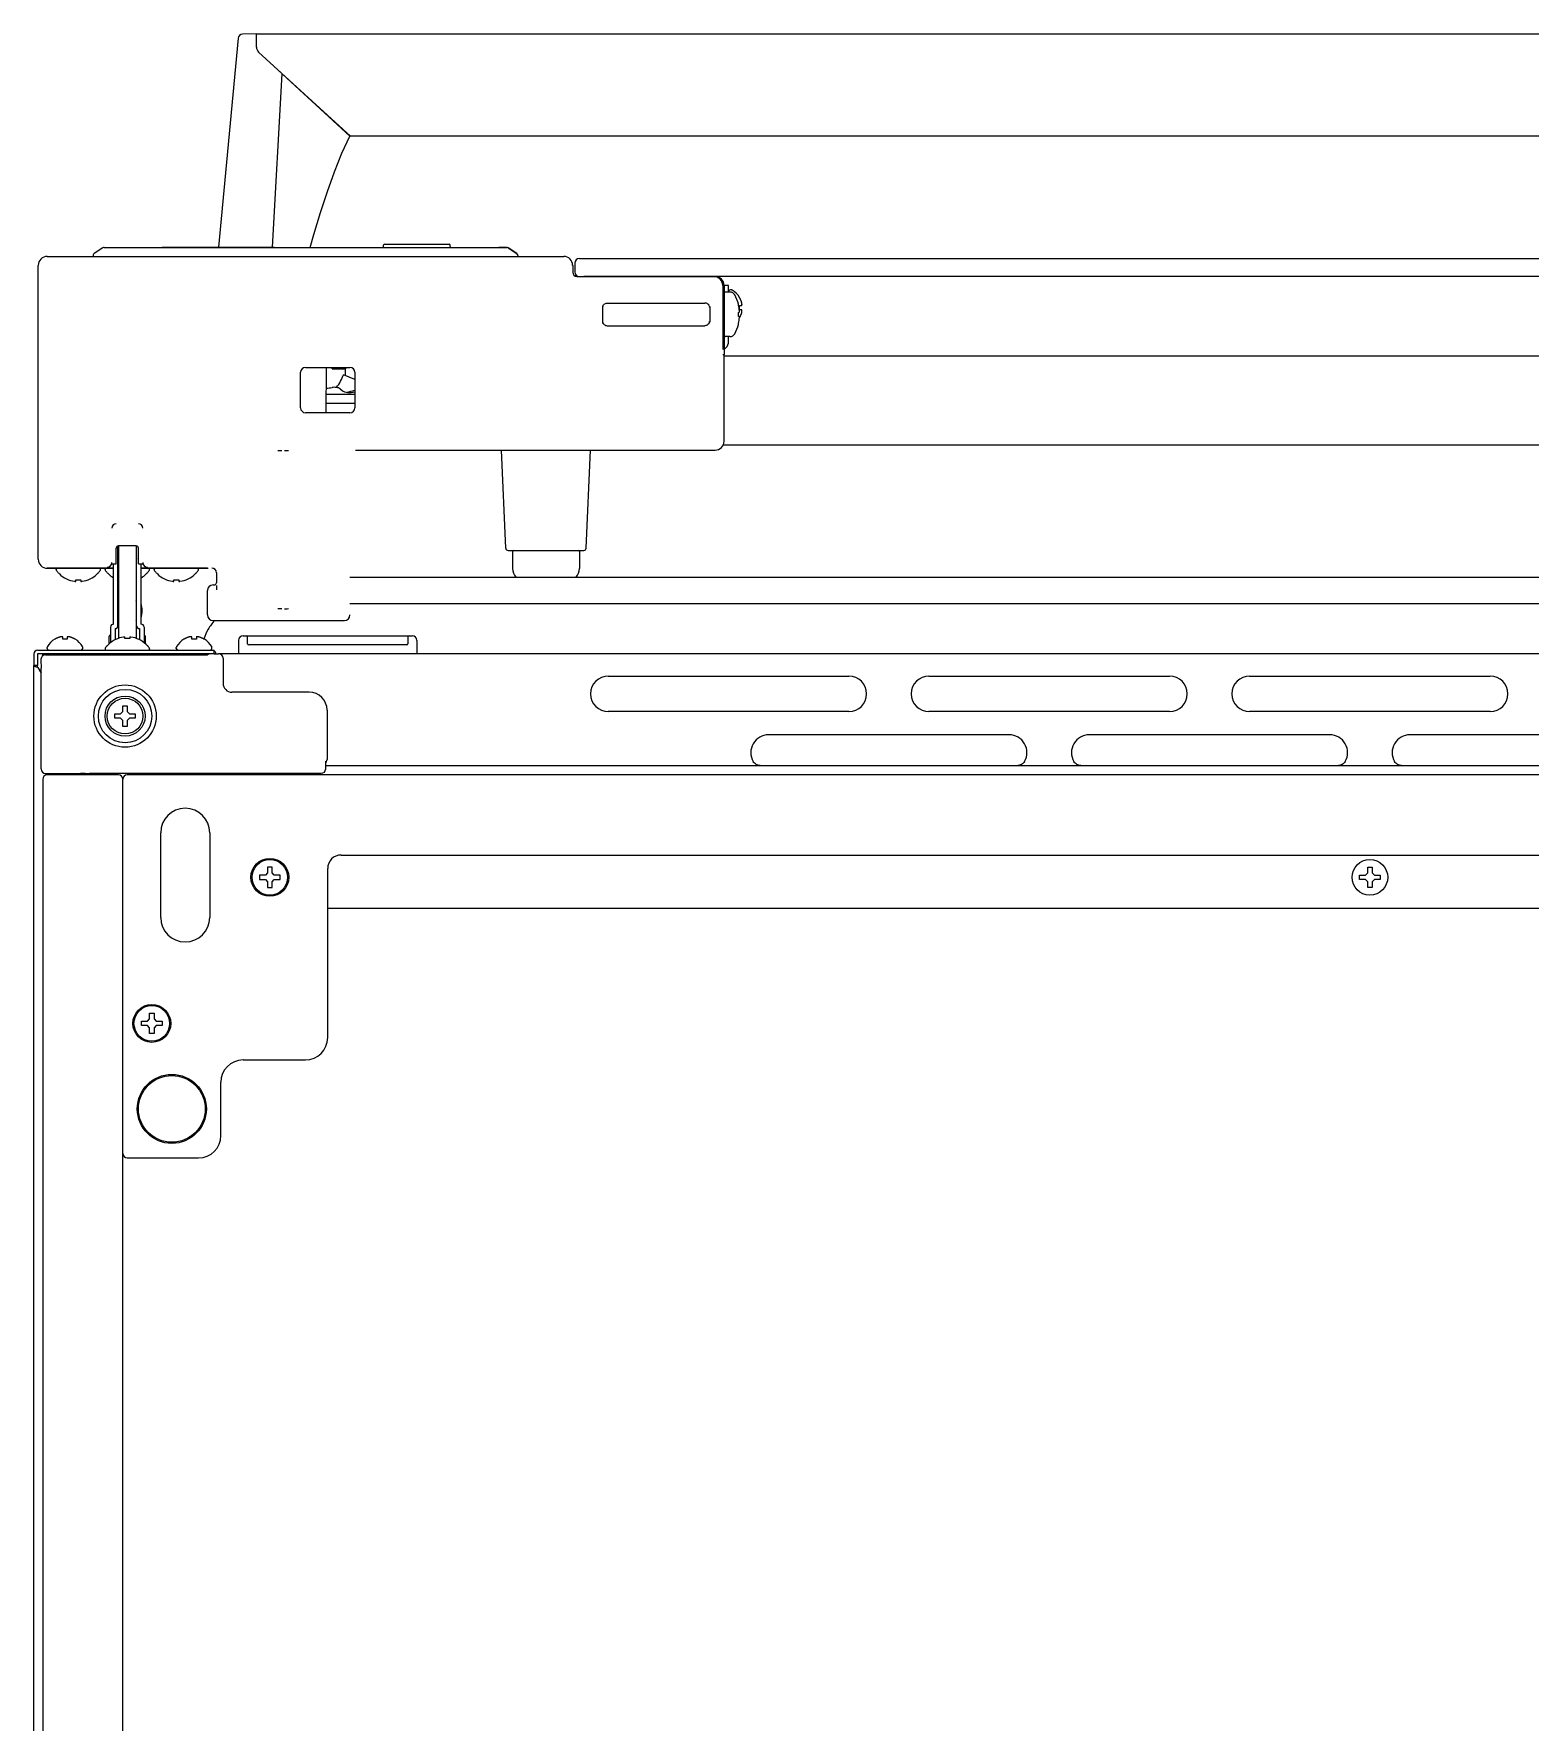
# Model space of a CAD drawing. Header units: millimetres. Extents: x -10733 to -5990, y 4258 to 7122.
# Drawn here: x -7986 to -7650, y 6742.9 to 7122 of the extents above; entities that cross this region are included whole.
import ezdxf

# ---------------------------------------------------------------- set-up
doc = ezdxf.new("R2010")
doc.units = ezdxf.units.MM
doc.header["$LTSCALE"] = 346.5
doc.layers.get('0').update_dxf_attribs({"linetype": 'CONTINUOUS'})

msp = doc.modelspace()

# ---------------------------------------------------------------- linework, layer by layer
at = {"color": 7, "linetype": 'Continuous'}
for p, q in [((-7940.14, 7120.98), (-7944.6, 7074.05)), ((-7936.04, 7122), (-7939.18, 7121.89)), ((-7936.04, 7118.98), (-7936.04, 7122)), ((-7936.04, 7122), (-7436.04, 7122)), ((-7914.96, 7099), (-7935.55, 7117.87)), ((-7932.43, 7074.05), (-7930.26, 7113)), ((-7915.04, 7099), (-7931.14, 7113.81)), ((-7457.13, 7099), (-7914.96, 7099)), ((-7957.08, 7074.05), (-7932.34, 7074.05)), ((-7907.54, 7074.25), (-7907.54, 7074.5)), ((-7907.29, 7074.75), (-7892.79, 7074.75)), ((-7892.54, 7074.25), (-7892.54, 7074.5)), ((-7983.04, 7072), (-7867.04, 7072)), ((-7972.71, 7072.24), (-7972.72, 7072)), ((-7972.68, 7072.39), (-7972.71, 7072.24)), ((-7972.48, 7072.64), (-7972.53, 7072.61)), ((-7970.53, 7073.92), (-7972.49, 7072.64)), ((-7970.53, 7073.92), (-7972.48, 7072.64)), ((-7970.25, 7074), (-7879.83, 7074)), ((-7970.08, 7074), (-7969.73, 7074)), ((-7880.16, 7074), (-7881.59, 7074)), ((-7880, 7074), (-7880.04, 7074)), ((-7877.6, 7072.64), (-7879.56, 7073.92)), ((-7879.56, 7073.92), (-7877.6, 7072.64)), ((-7877.53, 7072.59), (-7877.6, 7072.64)), ((-7877.37, 7072.24), (-7877.38, 7072.3)), ((-7877.37, 7072.24), (-7877.36, 7072)), ((-7864.54, 7070.51), (-7864.54, 7068.51)), ((-7863.54, 7071.51), (-7508.54, 7071.51)), ((-7985.04, 7004), (-7985.04, 7070)), ((-7865.04, 7070), (-7865.04, 7068.5)), ((-7865.04, 7070), (-7865.04, 7068.5)), ((-7865.04, 7070), (-7865.04, 7068.5)), ((-7864.09, 7067.5), (-7833.3, 7067.5)), ((-7509.54, 7067.51), (-7862.54, 7067.51)), ((-7833.3, 7067.5), (-7833.04, 7067.5)), ((-7833.3, 7067.5), (-7833.04, 7067.5)), ((-7831.3, 7065.5), (-7831.3, 7051.12)), ((-7831.04, 7065.5), (-7831.04, 7050)), ((-7831.04, 7065.5), (-7831.04, 7050)), ((-7830.04, 7065.5), (-7831.04, 7065.5)), ((-7829.75, 7064), (-7830.79, 7064)), ((-7830.04, 7064), (-7830.04, 7065.5)), ((-7829.44, 7064.5), (-7829.64, 7064.5)), ((-7827.6, 7062.8), (-7827.56, 7062.8)), ((-7858.29, 7057.24), (-7858.29, 7060.75)), ((-7857.29, 7061.54), (-7835.34, 7061.54)), ((-7834.26, 7060.75), (-7834.26, 7057.24)), ((-7827.85, 7061.3), (-7827.84, 7061.3)), ((-7827.6, 7061), (-7827.05, 7061)), ((-7827.05, 7060), (-7827.6, 7060)), ((-7827.6, 7059.57), (-7827.58, 7059.6)), ((-7858.24, 7056.91), (-7858.29, 7057.24)), ((-7857.29, 7056.45), (-7835.34, 7056.45)), ((-7827.84, 7056.7), (-7827.85, 7056.7)), ((-7827.56, 7058.2), (-7827.6, 7058.2)), ((-7831.04, 7051.08), (-7830.63, 7051.5)), ((-7829.75, 7054), (-7830.79, 7054)), ((-7830.04, 7052.91), (-7830.04, 7054)), ((-7831.29, 7050), (-7831.04, 7050)), ((-7541.04, 7049.6), (-7831.04, 7049.6)), ((-7831.04, 7030.5), (-7831.04, 7049.01)), ((-7926.13, 7038), (-7926.13, 7046)), ((-7925.04, 7047.09), (-7915.04, 7047.09)), ((-7920.39, 7047.09), (-7920.48, 7036.91)), ((-7919.04, 7046.79), (-7919.04, 7047.09)), ((-7919.04, 7046.79), (-7916.04, 7046.79)), ((-7913.95, 7044.38), (-7916.48, 7045.45)), ((-7916.04, 7047.09), (-7916.04, 7046.79)), ((-7916.04, 7045.27), (-7916.04, 7046.79)), ((-7913.95, 7046), (-7913.95, 7038)), ((-7913.95, 7041), (-7920.44, 7041)), ((-7917.25, 7042.27), (-7916.83, 7041.91)), ((-7915.04, 7036.91), (-7925.04, 7036.91)), ((-7913.95, 7039), (-7920.46, 7039)), ((-7540.8, 7029.6), (-7831.28, 7029.6)), ((-7913.79, 7028.5), (-7855.46, 7028.5)), ((-7913.79, 7028.5), (-7833.04, 7028.5)), ((-7880.06, 7006.48), (-7881.02, 7028.5)), ((-7862.02, 7006.48), (-7861.06, 7028.5)), ((-7967.54, 7003), (-7967.54, 7006.5)), ((-7967.14, 6989.1), (-7967.14, 7006.98)), ((-7967.04, 7007), (-7967.04, 6986.26)), ((-7963.04, 7007), (-7967.04, 7007)), ((-7963.04, 7007), (-7963.04, 6986.26)), ((-7962.94, 6989.1), (-7962.94, 7006.98)), ((-7962.54, 7003), (-7962.54, 7006.5)), ((-7879.56, 7006), (-7862.52, 7006)), ((-7968.14, 7002), (-7983.04, 7002)), ((-7982.34, 7002), (-7983.04, 7002)), ((-7983.04, 7002), (-7968.14, 7002)), ((-7969.29, 7002.26), (-7969.29, 7002)), ((-7968.58, 7003), (-7967.54, 7003)), ((-7968.14, 6989.45), (-7968.14, 7003)), ((-7967.14, 7003), (-7967.04, 7003)), ((-7967.04, 7002), (-7967.14, 7002)), ((-7967.04, 7002), (-7967.14, 7002)), ((-7963.04, 7003), (-7962.94, 7003)), ((-7962.94, 7002), (-7963.04, 7002)), ((-7962.94, 7002), (-7963.04, 7002)), ((-7962.54, 7003), (-7961.5, 7003)), ((-7961.94, 6989.45), (-7961.94, 7003)), ((-7947.04, 7002), (-7961.94, 7002)), ((-7961.94, 7002), (-7947.04, 7002)), ((-7960.79, 7002.26), (-7960.79, 7002)), ((-7947.04, 7002), (-7947.74, 7002)), ((-7878.54, 7005.75), (-7878.54, 7001.95)), ((-7863.54, 7005.75), (-7863.54, 7001.95)), ((-7981.04, 7001.68), (-7981.04, 7001.8)), ((-7980.54, 7000.96), (-7980.54, 7001)), ((-7980.54, 7001), (-7980.52, 7001)), ((-7976.59, 6999.04), (-7976.59, 6999.4)), ((-7975.49, 6999.4), (-7975.49, 6999.04)), ((-7971.56, 7001), (-7971.54, 7001)), ((-7971.54, 7001), (-7971.54, 7000.96)), ((-7971.04, 7001.68), (-7971.04, 7001.8)), ((-7970.04, 7001.68), (-7970.04, 7001.8)), ((-7969.54, 7000.96), (-7969.54, 7001)), ((-7969.54, 7001), (-7969.52, 7001)), ((-7960.56, 7001), (-7960.54, 7001)), ((-7960.54, 7001), (-7960.54, 7000.96)), ((-7960.04, 7001.68), (-7960.04, 7001.8)), ((-7959.04, 7001.68), (-7959.04, 7001.8)), ((-7958.54, 7000.96), (-7958.54, 7001)), ((-7958.54, 7001), (-7958.52, 7001)), ((-7954.59, 6999.04), (-7954.59, 6999.4)), ((-7953.49, 6999.4), (-7953.49, 6999.04)), ((-7949.56, 7001), (-7949.54, 7001)), ((-7949.54, 7001), (-7949.54, 7000.96)), ((-7949.04, 7001.68), (-7949.04, 7001.8)), ((-7945.79, 6998.25), (-7945.54, 6998.25)), ((-7945.04, 7001), (-7945.04, 6998.75)), ((-7915.04, 7000), (-7457.04, 7000)), ((-7947.04, 6991.5), (-7947.04, 6997)), ((-7457.04, 6994), (-7915.04, 6994)), ((-7968.79, 6988.8), (-7968.79, 6985.3)), ((-7967.79, 6988.45), (-7967.79, 6985.95)), ((-7962.29, 6988.45), (-7962.29, 6985.95)), ((-7961.29, 6988.8), (-7961.29, 6985.3)), ((-7945.79, 6990.25), (-7916.29, 6990.25)), ((-7985.14, 6983.6), (-7945.54, 6983.6)), ((-7983.04, 6984), (-7983.04, 6984.2)), ((-7981.34, 6986.04), (-7981.34, 6986.08)), ((-7979.54, 6986.04), (-7979.54, 6986.59)), ((-7978.54, 6986.59), (-7978.54, 6986.04)), ((-7976.74, 6986.08), (-7976.74, 6986.04)), ((-7975.04, 6984), (-7975.04, 6984.2)), ((-7970.04, 6983.91), (-7970.04, 6983.8)), ((-7969.54, 6984.6), (-7969.54, 6984.64)), ((-7969.52, 6984.6), (-7969.54, 6984.6)), ((-7969.09, 6985.04), (-7969.09, 6986.65)), ((-7965.59, 6986.19), (-7965.59, 6986.56)), ((-7964.49, 6986.56), (-7964.49, 6986.19)), ((-7960.99, 6985.04), (-7960.99, 6986.65)), ((-7960.54, 6984.6), (-7960.56, 6984.6)), ((-7960.54, 6984.64), (-7960.54, 6984.6)), ((-7960.04, 6983.91), (-7960.04, 6983.8)), ((-7954.04, 6984), (-7954.04, 6984.2)), ((-7952.34, 6986.04), (-7952.34, 6986.08)), ((-7950.54, 6986.04), (-7950.54, 6986.59)), ((-7949.54, 6986.59), (-7949.54, 6986.04)), ((-7947.74, 6986.08), (-7947.74, 6986.04)), ((-7946.04, 6984), (-7946.04, 6984.2)), ((-7945.54, 6982.8), (-7945.54, 6983.6)), ((-7940.04, 6985.8), (-7940.04, 6982.8)), ((-7939.04, 6986.8), (-7901.04, 6986.8)), ((-7938.04, 6985.05), (-7938.04, 6986.55)), ((-7902.29, 6984.8), (-7937.79, 6984.8)), ((-7902.04, 6986.55), (-7902.04, 6985.05)), ((-7900.04, 6985.8), (-7900.04, 6982.8)), ((-7986.04, 6982.8), (-7986.04, 6982.7)), ((-7986.04, 6982.8), (-7986.04, 6982.8)), ((-7986.04, 6982.7), (-7986.04, 6980.13)), ((-7986.04, 6426.5), (-7986.04, 6980.13)), ((-7985.24, 6980.13), (-7986.04, 6980.13)), ((-7985.24, 6982.7), (-7985.24, 6980.13)), ((-7985.14, 6979.72), (-7985.24, 6979.75)), ((-7985.14, 6982.8), (-7985.14, 6982.7)), ((-7945.54, 6982.8), (-7985.14, 6982.8)), ((-7985.14, 6979.72), (-7984.41, 6978.45)), ((-7984.42, 6981.55), (-7984.42, 6981.22)), ((-7984.04, 6982.33), (-7984.04, 6982.8)), ((-7983.42, 6982.55), (-7947.51, 6982.55)), ((-7971.04, 6982.8), (-7971.04, 6982.55)), ((-7946.57, 6982.78), (-7947.01, 6982.56)), ((-7945.54, 6982.8), (-7944.54, 6982.8)), ((-7427.54, 6982.8), (-7944.54, 6982.8)), ((-7943.54, 6981.8), (-7943.54, 6976.15)), ((-7984.41, 6956.93), (-7984.41, 6977.84)), ((-7857.04, 6977.8), (-7803.04, 6977.8)), ((-7785.04, 6977.8), (-7731.04, 6977.8)), ((-7713.04, 6977.8), (-7659.04, 6977.8)), ((-7924.19, 6974.15), (-7941.54, 6974.15)), ((-7967.84, 6968.3), (-7967.84, 6969.3)), ((-7967.84, 6969.3), (-7966.54, 6969.3)), ((-7966.54, 6968.3), (-7967.84, 6968.3)), ((-7966.54, 6969.3), (-7966.04, 6969.8)), ((-7966.04, 6967.8), (-7966.54, 6968.3)), ((-7966.04, 6969.8), (-7966.04, 6971.1)), ((-7966.04, 6971.1), (-7965.04, 6971.1)), ((-7965.04, 6971.1), (-7965.04, 6969.8)), ((-7965.04, 6969.8), (-7964.54, 6969.3)), ((-7964.54, 6968.3), (-7965.04, 6967.8)), ((-7964.54, 6969.3), (-7963.24, 6969.3)), ((-7963.24, 6968.3), (-7964.54, 6968.3)), ((-7963.24, 6969.3), (-7963.24, 6968.3)), ((-7920.19, 6970.15), (-7920.19, 6959.06)), ((-7803.04, 6969.8), (-7857.04, 6969.8)), ((-7731.04, 6969.8), (-7785.04, 6969.8)), ((-7659.04, 6969.8), (-7713.04, 6969.8)), ((-7966.04, 6966.5), (-7966.04, 6967.8)), ((-7965.04, 6966.5), (-7966.04, 6966.5)), ((-7965.04, 6967.8), (-7965.04, 6966.5)), ((-7767.04, 6964.6), (-7821.04, 6964.6)), ((-7695.04, 6964.6), (-7749.04, 6964.6)), ((-7623.04, 6964.6), (-7677.04, 6964.6)), ((-7920.5, 6957.38), (-7920.49, 6957.72)), ((-7451.59, 6957.6), (-7920.5, 6957.6)), ((-7920.5, 6956.95), (-7920.5, 6957.38)), ((-7920.49, 6958), (-7920.48, 6958.24)), ((-7920.49, 6957.72), (-7920.49, 6958)), ((-7984.04, 6954.6), (-7984.04, 6428.6)), ((-7983.41, 6955.93), (-7975.53, 6955.93)), ((-7967.04, 6955.6), (-7983.04, 6955.6)), ((-7982.04, 6955.8), (-7971.04, 6955.8)), ((-7973.55, 6955.95), (-7973.54, 6955.95)), ((-7973.54, 6955.95), (-7921.5, 6955.95)), ((-7971.42, 6955.95), (-7971.33, 6955.8)), ((-7971.04, 6955.95), (-7971.04, 6955.8)), ((-7966.04, 6428.6), (-7966.04, 6954.6)), ((-7407.04, 6955.6), (-7965.04, 6955.6)), ((-7957.54, 6923.6), (-7957.54, 6942.6)), ((-7946.54, 6942.6), (-7946.54, 6923.6)), ((-7917.04, 6937.6), (-7455.04, 6937.6)), ((-7932.54, 6934.9), (-7933.54, 6934.9)), ((-7933.54, 6934.9), (-7933.54, 6933.6)), ((-7932.54, 6933.6), (-7932.54, 6934.9)), ((-7920.04, 6896.6), (-7920.04, 6934.6)), ((-7686.54, 6933.6), (-7686.54, 6934.9)), ((-7686.54, 6934.9), (-7685.54, 6934.9)), ((-7685.54, 6934.9), (-7685.54, 6933.6)), ((-7934.04, 6933.1), (-7935.34, 6933.1)), ((-7935.34, 6933.1), (-7935.34, 6932.1)), ((-7935.34, 6932.1), (-7934.04, 6932.1)), ((-7933.54, 6933.6), (-7934.04, 6933.1)), ((-7934.04, 6932.1), (-7933.54, 6931.6)), ((-7933.54, 6931.6), (-7933.54, 6930.3)), ((-7933.54, 6930.3), (-7932.54, 6930.3)), ((-7932.04, 6933.1), (-7932.54, 6933.6)), ((-7932.54, 6931.6), (-7932.04, 6932.1)), ((-7932.54, 6930.3), (-7932.54, 6931.6)), ((-7930.74, 6933.1), (-7932.04, 6933.1)), ((-7932.04, 6932.1), (-7930.74, 6932.1)), ((-7930.74, 6932.1), (-7930.74, 6933.1)), ((-7688.34, 6932.1), (-7688.34, 6933.1)), ((-7688.34, 6933.1), (-7687.04, 6933.1)), ((-7687.04, 6932.1), (-7688.34, 6932.1)), ((-7687.04, 6933.1), (-7686.54, 6933.6)), ((-7686.54, 6931.6), (-7687.04, 6932.1)), ((-7686.54, 6930.3), (-7686.54, 6931.6)), ((-7685.54, 6930.3), (-7686.54, 6930.3)), ((-7685.54, 6933.6), (-7685.04, 6933.1)), ((-7685.04, 6932.1), (-7685.54, 6931.6)), ((-7685.54, 6931.6), (-7685.54, 6930.3)), ((-7685.04, 6933.1), (-7683.74, 6933.1)), ((-7683.74, 6932.1), (-7685.04, 6932.1)), ((-7683.74, 6933.1), (-7683.74, 6932.1)), ((-7452.04, 6925.6), (-7920.04, 6925.6)), ((-7961.84, 6899.3), (-7961.84, 6900.3)), ((-7961.84, 6900.3), (-7960.54, 6900.3)), ((-7960.54, 6900.3), (-7960.04, 6900.8)), ((-7960.04, 6900.8), (-7960.04, 6902.1)), ((-7960.04, 6902.1), (-7959.04, 6902.1)), ((-7959.04, 6902.1), (-7959.04, 6900.8)), ((-7959.04, 6900.8), (-7958.54, 6900.3)), ((-7958.54, 6900.3), (-7957.24, 6900.3)), ((-7957.24, 6900.3), (-7957.24, 6899.3)), ((-7960.54, 6899.3), (-7961.84, 6899.3)), ((-7960.04, 6898.8), (-7960.54, 6899.3)), ((-7960.04, 6897.5), (-7960.04, 6898.8)), ((-7959.04, 6897.5), (-7960.04, 6897.5)), ((-7958.54, 6899.3), (-7959.04, 6898.8)), ((-7959.04, 6898.8), (-7959.04, 6897.5)), ((-7957.24, 6899.3), (-7958.54, 6899.3)), ((-7939.04, 6891.6), (-7925.04, 6891.6)), ((-7944.04, 6874.6), (-7944.04, 6886.6)), ((-7965.04, 6869.6), (-7949.04, 6869.6))]:
    msp.add_line(p, q, dxfattribs=at)
for points in [[(-7923.97, 7074), (-7923.13, 7076.9), (-7921.64, 7081.86), (-7920.1, 7086.6), (-7918.54, 7091.02), (-7916.88, 7095.19), (-7915.04, 7099)], [(-7972.53, 7072.61), (-7972.62, 7072.52), (-7972.68, 7072.39)], [(-7877.47, 7072.52), (-7877.49, 7072.55), (-7877.52, 7072.58), (-7877.56, 7072.61), (-7877.59, 7072.64), (-7877.6, 7072.64)], [(-7877.39, 7072.38), (-7877.41, 7072.41), (-7877.42, 7072.45), (-7877.44, 7072.49), (-7877.47, 7072.52)], [(-7877.37, 7072.24), (-7877.37, 7072.27), (-7877.38, 7072.3), (-7877.38, 7072.34), (-7877.39, 7072.38)], [(-7920.48, 6958.24), (-7920.48, 6958.42), (-7920.48, 6958.5), (-7920.48, 6958.56), (-7920.47, 6958.61), (-7920.47, 6958.64), (-7920.47, 6958.65)]]:
    msp.add_lwpolyline(points, dxfattribs=at)
for centre, radius in [((-7965.54, 6968.8), 7), ((-7965.54, 6968.8), 6), ((-7965.54, 6968.8), 4.5), ((-7965.54, 6968.8), 4), ((-7933.04, 6932.6), 4.25), ((-7933.04, 6932.6), 4), ((-7686.04, 6932.6), 4), ((-7959.54, 6899.8), 4.25), ((-7959.54, 6899.8), 4), ((-7955.04, 6880.6), 7.75), ((-7955.04, 6880.6), 7.49)]:
    msp.add_circle(centre, radius, dxfattribs=at)
for centre, radius, start, end in [((-7939.14, 7120.89), 1, 92, 174.5732), ((-7934.54, 7118.98), 1.5, 180, 227.5), ((-7957.08, 7073.8), 0.25, 90, 125.431), ((-7939.34, 7073.8), 0.25, 90, 125.4986), ((-7937.06, 7073.8), 0.25, 54.492, 90), ((-7934.48, 7073.8), 0.25, 90, 126.5128), ((-7908.04, 7074.25), 0.5, 329.3637, 0), ((-7907.29, 7074.5), 0.25, 90, 180), ((-7892.79, 7074.5), 0.25, 0, 90), ((-7892.04, 7074.25), 0.5, 180, 210.6363), ((-7970.25, 7073.5), 0.5, 90, 123.0486), ((-7879.83, 7073.5), 0.5, 56.9322, 90.0007), ((-7877.87, 7072.22), 0.5, 2, 56.9332), ((-7867.04, 7070), 2, 0, 90), ((-7863.54, 7070.51), 1, 90, 180), ((-7863.54, 7068.51), 1, 180, 270), ((-7833.36, 7065.5), 2, 0.001, 89.999), ((-7833.04, 7065.5), 2, 0, 90), ((-7833.04, 7065.5), 2, 0, 90), ((-7830.79, 7063.75), 0.25, 90, 180), ((-7829.64, 7064.1), 0.4, 90, 157.5), ((-7829.75, 7062.75), 1.25, 28.6021, 90), ((-7829.44, 7064.1), 0.4, 59.6988, 90), ((-7831.66, 7060.3), 4.8, 31.3727, 59.6988), ((-7836.62, 7059), 9.08, 14.6676, 28.6021), ((-7831.65, 7060.31), 4.75, 28.9687, 31.5341), ((-7857.28, 7060.75), 1.01, 160.8796, 179.9341), ((-7835.25, 7060.57), 0.932, 0.8159, 18.9377), ((-7836.51, 7059.07), 8.95, 12.6308, 14.3943), ((-7836.62, 7059), 8.79, 357.391, 2.609), ((-7836.52, 7059.07), 8.95, 4.1992, 12.6256), ((-7831.35, 7060.5), 3.79, 0.0089, 7.5987), ((-7831.35, 7060.5), 3.79, 352.4013, 359.9911), ((-7836.5, 7059.08), 8.94, 3.3503, 4.1929), ((-7831.64, 7060.31), 4.75, 28.0074, 28.9684), ((-7831.64, 7060.31), 4.75, 26.6813, 28.0074), ((-7831.64, 7060.32), 4.74, 25.5402, 26.6812), ((-7831.64, 7060.32), 4.74, 24.5722, 25.5402), ((-7831.63, 7060.32), 4.73, 23.3175, 24.5722), ((-7831.63, 7060.32), 4.73, 22.5474, 23.3174), ((-7831.63, 7060.67), 4.73, 336.6826, 337.4526), ((-7831.62, 7060.32), 4.72, 21.0025, 22.5476), ((-7831.62, 7060.67), 4.72, 337.4524, 338.9975), ((-7831.61, 7060.33), 4.72, 20.5181, 21.0023), ((-7831.61, 7060.67), 4.72, 338.9977, 339.4819), ((-7831.6, 7060.33), 4.7, 18.4656, 20.5187), ((-7831.6, 7060.66), 4.7, 339.4813, 341.5344), ((-7831.58, 7060.34), 4.68, 17.3773, 18.465), ((-7831.58, 7060.66), 4.68, 341.535, 342.6227), ((-7831.57, 7060.34), 4.67, 16.3949, 17.3772), ((-7831.57, 7060.65), 4.67, 342.6228, 343.6051), ((-7831.54, 7060.35), 4.64, 14.3176, 16.3964), ((-7831.54, 7060.64), 4.64, 343.6036, 345.6824), ((-7829.03, 7061.24), 2.01, 5.1401, 7.2744), ((-7829.04, 7061.25), 2.01, 352.7259, 354.7415), ((-7829.04, 7059.74), 2.01, 5.2585, 7.2741), ((-7829.03, 7059.75), 2.01, 352.7256, 354.8598), ((-7829.01, 7061.25), 1.98, 4.2856, 5.1372), ((-7829, 7061.25), 1.97, 355.3984, 356.7833), ((-7829.01, 7061.25), 1.98, 354.7442, 355.3991), ((-7829.01, 7059.75), 1.98, 4.6009, 5.2558), ((-7829, 7059.75), 1.97, 3.2167, 4.6016), ((-7829.01, 7059.75), 1.98, 354.8627, 355.7144), ((-7829, 7061.25), 1.97, 3.0233, 4.286), ((-7828.99, 7061.25), 1.96, 1.9964, 3.0228), ((-7828.98, 7061.25), 1.95, 0.9261, 1.9964), ((-7828.98, 7061.25), 1.95, 358.8459, 0.9258), ((-7828.98, 7061.25), 1.96, 357.6234, 358.8455), ((-7828.99, 7061.25), 1.96, 356.7841, 357.6235), ((-7828.99, 7059.75), 1.96, 2.3765, 3.2159), ((-7828.98, 7059.75), 1.95, 1.1545, 2.3767), ((-7828.98, 7059.75), 1.95, 359.0741, 1.1541), ((-7828.98, 7059.75), 1.95, 358.0037, 359.0738), ((-7828.99, 7059.75), 1.96, 356.9771, 358.0037), ((-7829, 7059.75), 1.97, 355.714, 356.9766), ((-7835.25, 7057.42), 0.932, 341.0953, 359.1841), ((-7836.62, 7059), 9.08, 331.3979, 345.3324), ((-7836.51, 7058.92), 8.95, 345.6057, 347.3692), ((-7836.52, 7058.92), 8.95, 347.3743, 355.8008), ((-7831.65, 7060.68), 4.75, 328.466, 330.6408), ((-7831.66, 7060.7), 4.8, 327.8562, 328.6273), ((-7836.5, 7058.92), 8.94, 355.8071, 356.6497), ((-7831.65, 7060.68), 4.75, 330.641, 331.0316), ((-7831.64, 7060.68), 4.75, 331.0316, 331.9926), ((-7831.64, 7060.68), 4.75, 331.9926, 333.3187), ((-7831.64, 7060.68), 4.74, 333.3188, 334.4598), ((-7831.64, 7060.68), 4.74, 334.4598, 335.4278), ((-7831.63, 7060.68), 4.73, 335.4278, 336.6825), ((-7830.79, 7054.25), 0.25, 180, 270), ((-7832.04, 7052.91), 2, 315, 0), ((-7829.75, 7055.25), 1.25, 270, 331.3979), ((-7925.04, 7046), 1.09, 90, 180), ((-7915.04, 7046), 1.09, 0, 90), ((-7924.71, 7083.53), 41.34, 275.9558, 277.861), ((-7922.73, 7071.01), 30.32, 283.3098, 286.8618), ((-7925.04, 7038), 1.09, 180, 270), ((-7915.04, 7038), 1.09, 270, 0), ((-7929.7, 6963.53), 64.8, 89.2277, 90.0631), ((-7967.04, 7006.5), 0.5, 90, 180), ((-7963.04, 7006.5), 0.5, 0, 90), ((-7879.56, 7006.5), 0.5, 182.5, 270), ((-7878.29, 7005.75), 0.25, 90, 180), ((-7863.79, 7005.75), 0.25, 0, 90), ((-7862.52, 7006.5), 0.5, 270, 357.5), ((-7983.04, 7004), 2, 180, 270), ((-7983.04, 7004), 2, 180, 270), ((-7980.84, 7001.8), 0.2, 90, 180), ((-7971.24, 7001.8), 0.2, 0, 90), ((-7969.84, 7001.8), 0.2, 90, 180), ((-7967.14, 7004.3), 0.1, 270, 0), ((-7962.94, 7004.3), 0.1, 180, 270), ((-7960.24, 7001.8), 0.2, 0, 90), ((-7958.84, 7001.8), 0.2, 90, 180), ((-7949.24, 7001.8), 0.2, 0, 90), ((-7947.04, 7004), 2, 270, 273.8298), ((-7980.84, 7001.68), 0.2, 180, 213.2419), ((-7976.24, 7004.7), 5.7, 213.2419, 221.0283), ((-7976.24, 7004.7), 5.67, 220.8174, 224.4834), ((-7976.12, 7005.35), 6.33, 263.1837, 265.7043), ((-7976.04, 7005.2), 5.82, 264.5821, 275.4179), ((-7975.97, 7005.35), 6.33, 274.2958, 276.8163), ((-7975.85, 7004.7), 5.67, 315.5167, 319.1826), ((-7975.84, 7004.7), 5.7, 318.9717, 326.7581), ((-7971.24, 7001.68), 0.2, 326.7581, 0), ((-7969.84, 7001.68), 0.2, 180, 213.2419), ((-7965.24, 7004.7), 5.7, 213.2419, 221.0283), ((-7965.24, 7004.7), 5.67, 220.8174, 224.4834), ((-7965.22, 7004.72), 5.69, 224.5157, 239.095), ((-7965.21, 7004.74), 5.71, 250.2852, 251.3486), ((-7964.87, 7004.74), 5.71, 288.6505, 289.7152), ((-7964.86, 7004.72), 5.69, 300.9047, 315.4843), ((-7964.85, 7004.7), 5.67, 315.5167, 319.1826), ((-7964.84, 7004.7), 5.7, 318.9717, 326.7581), ((-7960.24, 7001.68), 0.2, 326.7581, 0), ((-7958.84, 7001.68), 0.2, 180, 213.2419), ((-7954.24, 7004.7), 5.7, 213.2419, 221.0283), ((-7954.24, 7004.7), 5.67, 220.8174, 224.4834), ((-7954.12, 7005.35), 6.33, 263.1837, 265.7043), ((-7954.04, 7005.2), 5.82, 264.5821, 275.4179), ((-7953.97, 7005.35), 6.33, 274.2958, 276.8163), ((-7953.85, 7004.7), 5.67, 315.5167, 319.1826), ((-7953.84, 7004.7), 5.7, 318.9717, 326.7581), ((-7949.24, 7001.68), 0.2, 326.7581, 0), ((-7945.79, 6997), 1.25, 90.0026, 179.9974), ((-7945.54, 6998.75), 0.5, 269.9649, 0.0351), ((-7875.54, 7001.95), 3, 180, 220.7412), ((-7866.54, 7001.95), 3, 319.2588, 0), ((-7969.78, 6992.45), 7.09, 15.2613, 18.079), ((-7967.32, 6992.45), 5.62, 342.8538, 17.1462), ((-7945.79, 6991.5), 1.25, 180.0026, 269.9974), ((-7930.38, 7057.72), 64.8, 269.2277, 270.0631), ((-7916.29, 6991.5), 1.25, 270.0026, 359.9974), ((-7968.79, 6986.65), 0.3, 90, 180), ((-7968.14, 6988.8), 0.65, 90, 180), ((-7967.79, 6989.1), 0.65, 270, 0), ((-7969.78, 6992.45), 7.09, 341.921, 344.7387), ((-7962.29, 6989.1), 0.65, 180, 270), ((-7961.94, 6988.8), 0.65, 0, 90), ((-7961.29, 6986.65), 0.3, 0, 90), ((-7940.1, 6984.06), 8, 148.0041, 165.2533), ((-7931.87, 6978.92), 17.7, 140.1874, 148.0041), ((-7985.14, 6982.7), 0.9, 90, 180), ((-7982.64, 6984.2), 0.4, 149.6988, 180), ((-7982.64, 6984), 0.4, 180, 270), ((-7978.84, 6981.98), 4.8, 121.3727, 149.6988), ((-7978.85, 6981.99), 4.75, 118.9687, 121.5341), ((-7978.86, 6981.99), 4.75, 118.0074, 118.9684), ((-7978.86, 6982), 4.75, 116.6813, 118.0074), ((-7978.86, 6982), 4.74, 115.5402, 116.6812), ((-7978.86, 6982), 4.74, 114.5722, 115.5402), ((-7978.86, 6982.01), 4.73, 113.3175, 114.5722), ((-7978.87, 6982.01), 4.73, 112.5474, 113.3174), ((-7978.87, 6982.02), 4.72, 111.0025, 112.5476), ((-7978.87, 6982.03), 4.72, 110.5181, 111.0023), ((-7978.87, 6982.04), 4.7, 108.4656, 110.5187), ((-7978.88, 6982.05), 4.68, 107.3773, 108.465), ((-7978.89, 6982.07), 4.67, 106.3949, 107.3772), ((-7978.89, 6982.1), 4.64, 104.3176, 106.3964), ((-7979.79, 6984.6), 2.01, 95.2585, 97.2741), ((-7979.79, 6984.62), 1.98, 94.6009, 95.2558), ((-7979.79, 6984.64), 1.97, 93.2167, 94.6016), ((-7979.79, 6984.65), 1.96, 92.3765, 93.2159), ((-7979.79, 6984.65), 1.95, 91.1545, 92.3767), ((-7979.79, 6984.66), 1.95, 89.0741, 91.1541), ((-7979.79, 6984.66), 1.95, 88.0037, 89.0738), ((-7979.79, 6984.65), 1.96, 86.9771, 88.0037), ((-7979.79, 6984.64), 1.97, 85.714, 86.9766), ((-7979.79, 6984.63), 1.98, 84.8627, 85.7144), ((-7979.8, 6984.6), 2.01, 82.7256, 84.8598), ((-7979.04, 6982.28), 3.8, 82.4351, 97.5649), ((-7978.29, 6984.6), 2.01, 95.1401, 97.2744), ((-7978.29, 6984.63), 1.98, 94.2856, 95.1372), ((-7978.29, 6984.64), 1.97, 93.0233, 94.286), ((-7978.29, 6984.65), 1.96, 91.9964, 93.0228), ((-7978.29, 6984.66), 1.95, 90.9261, 91.9964), ((-7978.29, 6984.66), 1.95, 88.8459, 90.9258), ((-7978.29, 6984.65), 1.96, 87.6234, 88.8455), ((-7978.29, 6984.65), 1.96, 86.7841, 87.6235), ((-7978.29, 6984.64), 1.97, 85.3984, 86.7833), ((-7978.29, 6984.62), 1.98, 84.7442, 85.3991), ((-7978.3, 6984.6), 2.01, 82.7259, 84.7415), ((-7979.19, 6982.1), 4.64, 73.6036, 75.6824), ((-7979.2, 6982.07), 4.67, 72.6228, 73.6051), ((-7979.2, 6982.05), 4.68, 71.535, 72.6227), ((-7979.21, 6982.04), 4.7, 69.4813, 71.5344), ((-7979.21, 6982.03), 4.72, 68.9977, 69.4819), ((-7979.21, 6982.02), 4.72, 67.4524, 68.9975), ((-7979.22, 6982.01), 4.73, 66.6826, 67.4526), ((-7979.22, 6982.01), 4.73, 65.4278, 66.6825), ((-7979.22, 6982), 4.74, 64.4598, 65.4278), ((-7979.22, 6982), 4.74, 63.3188, 64.4598), ((-7979.22, 6982), 4.75, 61.9926, 63.3187), ((-7979.23, 6981.99), 4.75, 61.0316, 61.9926), ((-7979.23, 6981.99), 4.75, 58.4659, 61.0313), ((-7979.24, 6981.98), 4.8, 30.3012, 58.6273), ((-7975.44, 6984), 0.4, 270, 0), ((-7975.44, 6984.2), 0.4, 0, 30.3012), ((-7969.84, 6983.91), 0.2, 146.7581, 180), ((-7969.84, 6983.8), 0.2, 180, 270), ((-7965.24, 6980.9), 5.7, 138.9717, 146.7581), ((-7965.24, 6980.89), 5.67, 135.5167, 139.1826), ((-7965.12, 6980.24), 6.33, 94.2958, 96.8163), ((-7965.04, 6980.39), 5.82, 84.5821, 95.4179), ((-7964.97, 6980.24), 6.33, 83.1837, 85.7043), ((-7964.85, 6980.89), 5.67, 40.8174, 44.4834), ((-7964.84, 6980.9), 5.7, 33.2419, 41.0283), ((-7960.24, 6983.8), 0.2, 270, 0), ((-7960.24, 6983.91), 0.2, 0, 33.2419), ((-7953.64, 6984.2), 0.4, 149.6988, 180), ((-7953.64, 6984), 0.4, 180, 270), ((-7949.84, 6981.98), 4.8, 121.3727, 149.6988), ((-7949.85, 6981.99), 4.75, 118.9687, 121.5341), ((-7949.86, 6981.99), 4.75, 118.0074, 118.9684), ((-7949.86, 6982), 4.75, 116.6813, 118.0074), ((-7949.86, 6982), 4.74, 115.5402, 116.6812), ((-7949.86, 6982), 4.74, 114.5722, 115.5402), ((-7949.86, 6982.01), 4.73, 113.3175, 114.5722), ((-7949.87, 6982.01), 4.73, 112.5474, 113.3174), ((-7949.87, 6982.02), 4.72, 111.0025, 112.5476), ((-7949.87, 6982.03), 4.72, 110.5181, 111.0023), ((-7949.87, 6982.04), 4.7, 108.4656, 110.5187), ((-7949.88, 6982.05), 4.68, 107.3773, 108.465), ((-7949.89, 6982.07), 4.67, 106.3949, 107.3772), ((-7949.89, 6982.1), 4.64, 104.3176, 106.3964), ((-7950.79, 6984.6), 2.01, 95.2585, 97.2741), ((-7950.79, 6984.62), 1.98, 94.6009, 95.2558), ((-7950.79, 6984.64), 1.97, 93.2167, 94.6016), ((-7950.79, 6984.65), 1.96, 92.3765, 93.2159), ((-7950.79, 6984.65), 1.95, 91.1545, 92.3767), ((-7950.79, 6984.66), 1.95, 89.0741, 91.1541), ((-7950.79, 6984.66), 1.95, 88.0037, 89.0738), ((-7950.79, 6984.65), 1.96, 86.9771, 88.0037), ((-7950.79, 6984.64), 1.97, 85.714, 86.9766), ((-7950.79, 6984.63), 1.98, 84.8627, 85.7144), ((-7950.8, 6984.6), 2.01, 82.7256, 84.8598), ((-7950.04, 6982.28), 3.8, 82.4351, 97.5649), ((-7949.29, 6984.6), 2.01, 95.1401, 97.2744), ((-7949.29, 6984.63), 1.98, 94.2856, 95.1372), ((-7949.29, 6984.64), 1.97, 93.0233, 94.286), ((-7949.29, 6984.65), 1.96, 91.9964, 93.0228), ((-7949.29, 6984.66), 1.95, 90.9261, 91.9964), ((-7949.29, 6984.66), 1.95, 88.8459, 90.9258), ((-7949.29, 6984.65), 1.96, 87.6234, 88.8455), ((-7949.29, 6984.65), 1.96, 86.7841, 87.6235), ((-7949.29, 6984.64), 1.97, 85.3984, 86.7833), ((-7949.29, 6984.62), 1.98, 84.7442, 85.3991), ((-7949.3, 6984.6), 2.01, 82.7259, 84.7415), ((-7950.19, 6982.1), 4.64, 73.6036, 75.6824), ((-7950.2, 6982.07), 4.67, 72.6228, 73.6051), ((-7950.2, 6982.05), 4.68, 71.535, 72.6227), ((-7950.21, 6982.04), 4.7, 69.4813, 71.5344), ((-7950.21, 6982.03), 4.72, 68.9977, 69.4819), ((-7950.21, 6982.02), 4.72, 67.4524, 68.9975), ((-7950.22, 6982.01), 4.73, 66.6826, 67.4526), ((-7950.22, 6982.01), 4.73, 65.4278, 66.6825), ((-7950.22, 6982), 4.74, 64.4598, 65.4278), ((-7950.22, 6982), 4.74, 63.3188, 64.4598), ((-7950.22, 6982), 4.75, 61.9926, 63.3187), ((-7950.23, 6981.99), 4.75, 61.0316, 61.9926), ((-7950.23, 6981.99), 4.75, 58.4659, 61.0313), ((-7950.24, 6981.98), 4.8, 30.3012, 58.6273), ((-7946.44, 6984), 0.4, 270, 0), ((-7946.44, 6984.2), 0.4, 0, 30.3012), ((-7946.04, 6982.7), 0.9, 6.3806, 56.251), ((-7939.04, 6985.8), 1, 90, 180), ((-7938.29, 6986.55), 0.25, 0, 90), ((-7937.79, 6985.05), 0.25, 180, 270), ((-7902.29, 6985.05), 0.25, 270, 0), ((-7901.79, 6986.55), 0.25, 90, 180), ((-7901.04, 6985.8), 1, 0, 90), ((-7985.14, 6982.7), 0.1, 90, 180), ((-7857.04, 6973.8), 4, 90, 270), ((-7803.04, 6973.8), 4, 270, 90), ((-7785.04, 6973.8), 4, 90, 270), ((-7731.04, 6973.8), 4, 270, 90), ((-7713.04, 6973.8), 4, 90, 270), ((-7659.04, 6973.8), 4, 270, 90), ((-7821.04, 6960.6), 4, 90, 210), ((-7767.04, 6960.6), 4, 330, 90), ((-7749.04, 6960.6), 4, 90, 210), ((-7695.04, 6960.6), 4, 330, 90), ((-7677.04, 6960.6), 4, 90, 210), ((-7921.5, 6956.95), 1, 270.0066, 359.6978), ((-7921.2, 6959.07), 1.01, 315.003, 329.3545), ((-7983.04, 6954.6), 1, 90, 180), ((-7982.04, 6953.8), 2, 90, 115.803), ((-7967.04, 6954.6), 1, 0, 90), ((-7965.04, 6954.6), 1, 90, 180), ((-7952.04, 6942.6), 5.5, 0, 180), ((-7917.04, 6934.6), 3, 90, 180), ((-7952.04, 6923.6), 5.5, 180, 0), ((-7959.54, 6893.8), 4.75, 131.4767, 133.9687), ((-7959.54, 6893.8), 4.75, 46.0313, 48.5233), ((-7925.04, 6896.6), 5, 270, 0), ((-7939.04, 6886.6), 5, 90, 180), ((-7949.04, 6874.6), 5, 270, 0), ((-7965.04, 6870.6), 1, 180, 270)]:
    msp.add_arc(centre, radius, start, end, dxfattribs=at)
for centre, major_axis, ratio, start_param, end_param in [((-7983.04, 7070), (-1.41, 1.41), 0.999695, -0.785246, 0.785246), ((-7867.04, 7070), (1.41, 1.41), 0.999695, 5.497939, 7.068431), ((-7864.04, 7068.5), (1, 0), 0.999848, 3.141593, 4.661558), ((-7833.3, 7065.5), (2, 0), 0.999848, 0, 1.570796), ((-7831.06, 7049.01), (0, 1), 0.017455, 4.712389, 6.225414), ((-7925.04, 7044.5), (8.19, 5.99), 0.623736, -1.112301, -0.743074), ((-7833.04, 7030.5), (-1.41, 1.41), 0.999695, 2.356347, 3.926839), ((-7967.54, 7011), (-0.708, 0.708), 0.998783, -0.784789, 0.784789), ((-7962.54, 7011), (0.708, 0.708), 0.998783, 5.498396, 7.067974), ((-7983.04, 7004), (1.41, 1.41), 0.999695, 2.356347, 3.926839), ((-7969.54, 7003.26), (-0.895, 0.447), 0.999239, 2.034627, 3.604814), ((-7960.54, 7003.26), (0.895, 0.447), 0.999239, 2.678371, 4.248559), ((-7946.04, 7001), (0.707, 0.707), 0.999695, 5.497939, 7.068431), ((-7983.42, 6981.55), (-0.447, 0.895), 0.99981, -0.463541, 1.107103), ((-7984.41, 6981.21), (0, 1.84), 0.004753, 1.563477, 2.722757), ((-7984.42, 6977.86), (0, 1.84), 0.004753, 4.70507, 5.864349), ((-7947.51, 6982.56), (0.5, 0), 0.017455, 4.712389, 6.248279), ((-7945.58, 6982.78), (1, 0), 0.017455, 1.570796, 3.106686), ((-7944.54, 6981.8), (0.707, 0.707), 0.999695, 5.497939, 7.068431), ((-7941.54, 6976.15), (1.41, 1.41), 0.999695, 2.356347, 3.926839), ((-7924.19, 6970.15), (2.83, 2.83), 0.999695, 5.497939, 7.068431), ((-7983.41, 6956.93), (0.707, 0.707), 0.999924, 2.356233, 3.926953), ((-7921.19, 6959.06), (0.707, 0.707), 0.999695, 4.96393, 5.497939)]:
    msp.add_ellipse(centre, major_axis=major_axis, ratio=ratio, start_param=start_param, end_param=end_param, dxfattribs=at)
for points in [[(-7953.4, 7074), (-7953.43, 7074.03), (-7953.47, 7074.05), (-7953.52, 7074.05)], [(-7946.82, 7074), (-7946.81, 7074.02), (-7946.79, 7074.05), (-7946.76, 7074.05)], [(-7932.02, 7074), (-7932.12, 7074.03), (-7932.24, 7074.05), (-7932.34, 7074.05)], [(-7864.09, 7067.5), (-7864.26, 7067.5), (-7864.44, 7067.54), (-7864.59, 7067.63)], [(-7858.27, 7060.79), (-7858.24, 7060.9), (-7858.19, 7061.02), (-7858.13, 7061.11)], [(-7858.27, 7057.2), (-7858.24, 7057.09), (-7858.19, 7056.98), (-7858.13, 7056.88)], [(-7827.6, 7058.42), (-7827.65, 7058.51), (-7827.75, 7058.55), (-7827.85, 7058.6)]]:
    msp.add_open_spline(points, degree=3, dxfattribs=at)
for points, knots in [([(-7858.13, 7061.11), (-7858.09, 7061.17), (-7857.88, 7061.41), (-7857.55, 7061.54), (-7857.29, 7061.54)], [0, 0, 0, 0, 0.202427, 1, 1, 1, 1]), ([(-7834.37, 7060.88), (-7834.43, 7061.04), (-7834.67, 7061.39), (-7835.1, 7061.54), (-7835.34, 7061.54)], [0, 0, 0, 0, 0.418819, 1, 1, 1, 1]), ([(-7827.85, 7059.4), (-7827.82, 7059.41), (-7827.73, 7059.46), (-7827.64, 7059.52), (-7827.6, 7059.57)], [0, 0, 0, 0, 0.314454, 1, 1, 1, 1]), ([(-7858.13, 7056.88), (-7858.09, 7056.83), (-7857.88, 7056.58), (-7857.55, 7056.45), (-7857.29, 7056.45)], [0, 0, 0, 0, 0.202427, 1, 1, 1, 1]), ([(-7834.37, 7057.12), (-7834.43, 7056.96), (-7834.67, 7056.6), (-7835.1, 7056.45), (-7835.34, 7056.45)], [0, 0, 0, 0, 0.418831, 1, 1, 1, 1]), ([(-7827.58, 7058.4), (-7827.58, 7058.4), (-7827.59, 7058.41), (-7827.59, 7058.42), (-7827.6, 7058.42)], [0, 0, 0, 0, 0.489527, 1, 1, 1, 1]), ([(-7917.25, 7042.27), (-7917.46, 7042.44), (-7918.09, 7042.62), (-7918.71, 7042.63), (-7919.06, 7042.59)], [0, 0, 0, 0, 0.439845, 1, 1, 1, 1]), ([(-7916.83, 7041.91), (-7916.49, 7041.62), (-7915.46, 7041.4), (-7914.47, 7041.44), (-7913.95, 7041.58)], [0, 0, 0, 0, 0.452388, 1, 1, 1, 1]), ([(-7930.31, 7028.33), (-7930.39, 7028.33), (-7930.71, 7028.33), (-7931.02, 7028.33), (-7931.25, 7028.33)], [0, 0, 0, 0, 0.268802, 1, 1, 1, 1]), ([(-7980.28, 7000.73), (-7979.83, 7000.27), (-7978.76, 6999.51), (-7977.51, 6999.14), (-7976.87, 6999.07)], [0, 0, 0, 0, 0.499968, 1, 1, 1, 1]), ([(-7975.21, 6999.07), (-7974.58, 6999.14), (-7973.32, 6999.51), (-7972.25, 7000.27), (-7971.81, 7000.73)], [0, 0, 0, 0, 0.500033, 1, 1, 1, 1]), ([(-7958.28, 7000.73), (-7957.83, 7000.27), (-7956.76, 6999.51), (-7955.51, 6999.14), (-7954.87, 6999.07)], [0, 0, 0, 0, 0.499968, 1, 1, 1, 1]), ([(-7953.21, 6999.07), (-7952.58, 6999.14), (-7951.32, 6999.51), (-7950.25, 7000.27), (-7949.81, 7000.73)], [0, 0, 0, 0, 0.500033, 1, 1, 1, 1]), ([(-7944.93, 6997.16), (-7944.93, 6997.25), (-7944.93, 6997.56), (-7944.93, 6997.88), (-7944.93, 6998.11)], [0, 0, 0, 0, 0.269456, 1, 1, 1, 1]), ([(-7929.77, 6992.91), (-7929.69, 6992.91), (-7929.37, 6992.91), (-7929.06, 6992.92), (-7928.83, 6992.92)], [0, 0, 0, 0, 0.268802, 1, 1, 1, 1]), ([(-7965.87, 6986.53), (-7966.51, 6986.45), (-7967.76, 6986.09), (-7968.83, 6985.32), (-7969.28, 6984.86)], [0, 0, 0, 0, 0.500033, 1, 1, 1, 1]), ([(-7960.81, 6984.86), (-7961.25, 6985.32), (-7962.32, 6986.09), (-7963.58, 6986.45), (-7964.21, 6986.53)], [0, 0, 0, 0, 0.499968, 1, 1, 1, 1]), ([(-7985.24, 6979.75), (-7985.35, 6979.78), (-7985.5, 6979.82), (-7985.69, 6979.89), (-7985.81, 6979.93), (-7985.9, 6979.98), (-7985.99, 6980.03), (-7986.04, 6980.09), (-7986.04, 6980.13)], [0, 0, 0, 0, 0.359224, 0.519996, 0.661923, 0.781448, 0.876576, 1, 1, 1, 1]), ([(-7985.14, 6979.72), (-7985.17, 6979.78), (-7985.22, 6979.92), (-7985.24, 6980.06), (-7985.24, 6980.13)], [0, 0, 0, 0, 0.511491, 1, 1, 1, 1]), ([(-7985.14, 6982.76), (-7985.13, 6982.76), (-7985.1, 6982.78), (-7985.07, 6982.8), (-7985.04, 6982.8)], [0, 0, 0, 0, 0.27562, 1, 1, 1, 1]), ([(-7821.04, 6957.6), (-7821.37, 6957.6), (-7821.85, 6957.59), (-7822.49, 6957.62), (-7822.96, 6957.66), (-7823.4, 6957.76), (-7823.82, 6957.94), (-7824.2, 6958.23), (-7824.41, 6958.47), (-7824.51, 6958.6)], [0, 0, 0, 0, 0.259452, 0.386097, 0.509333, 0.62932, 0.748478, 0.871282, 1, 1, 1, 1]), ([(-7763.58, 6958.6), (-7763.67, 6958.47), (-7763.88, 6958.23), (-7764.26, 6957.94), (-7764.68, 6957.76), (-7765.12, 6957.66), (-7765.59, 6957.62), (-7766.23, 6957.59), (-7766.71, 6957.6), (-7767.04, 6957.6)], [0, 0, 0, 0, 0.128718, 0.251522, 0.37068, 0.490667, 0.613903, 0.740548, 1, 1, 1, 1]), ([(-7749.04, 6957.6), (-7749.37, 6957.6), (-7749.85, 6957.59), (-7750.49, 6957.62), (-7750.96, 6957.66), (-7751.4, 6957.76), (-7751.82, 6957.94), (-7752.2, 6958.23), (-7752.41, 6958.47), (-7752.51, 6958.6)], [0, 0, 0, 0, 0.259452, 0.386097, 0.509333, 0.62932, 0.748478, 0.871282, 1, 1, 1, 1]), ([(-7691.58, 6958.6), (-7691.67, 6958.47), (-7691.88, 6958.23), (-7692.26, 6957.94), (-7692.68, 6957.76), (-7693.12, 6957.66), (-7693.59, 6957.62), (-7694.23, 6957.59), (-7694.71, 6957.6), (-7695.04, 6957.6)], [0, 0, 0, 0, 0.128718, 0.251522, 0.37068, 0.490667, 0.613903, 0.740548, 1, 1, 1, 1]), ([(-7677.04, 6957.6), (-7677.37, 6957.6), (-7677.85, 6957.59), (-7678.49, 6957.62), (-7678.96, 6957.66), (-7679.4, 6957.76), (-7679.82, 6957.94), (-7680.2, 6958.23), (-7680.41, 6958.47), (-7680.51, 6958.6)], [0, 0, 0, 0, 0.259452, 0.386097, 0.509333, 0.62932, 0.748478, 0.871282, 1, 1, 1, 1]), ([(-7974.53, 6955.94), (-7974.64, 6955.93), (-7974.97, 6955.94), (-7975.31, 6955.93), (-7975.53, 6955.93)], [0, 0, 0, 0, 0.32946, 1, 1, 1, 1]), ([(-7974.53, 6955.94), (-7974.41, 6955.95), (-7974.09, 6955.94), (-7973.76, 6955.95), (-7973.55, 6955.95)], [0, 0, 0, 0, 0.361478, 1, 1, 1, 1])]:
    msp.add_open_spline(points, degree=3, knots=knots, dxfattribs=at)

doc.saveas('drawing.dxf')
